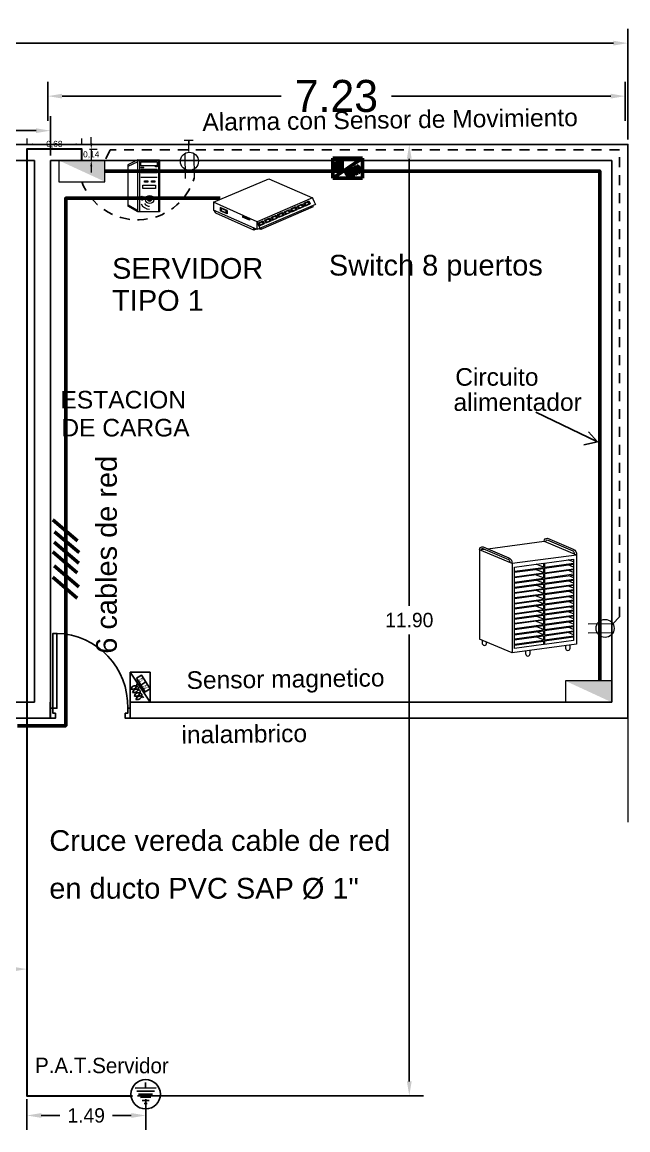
# Model space of a CAD drawing. Header units: metres. Extents: x 643973 to 644410, y 8488260 to 8488397.
# Drawn here: x 644402.24 to 644409.82, y 8488346.51 to 8488360.37 of the extents above; entities that cross this region are included whole.
import ezdxf

# ---------------------------------------------------------------- set-up
doc = ezdxf.new("R2010")
doc.units = ezdxf.units.M
doc.header["$MEASUREMENT"] = 0
doc.linetypes.add('LÍNEAS_OCULTAS2', pattern=[0.1875, 0.125, -0.0625])
for name, color, linetype in [('ACHURADOS', 8, 'Continuous'), ('Cir Cargador Laptop NH-80 3x6mm2', 6, 'LÍNEAS_OCULTAS2'), ('Circ Tomac Nh-80 3x4mm2', 1, 'LÍNEAS_OCULTAS2'), ('Planta', 251, 'Continuous'), ('sensor movimiento', 6, 'Continuous'), ('VANOS', 2, 'Continuous')]:
    doc.layers.add(name, color=color, linetype=linetype)
for name, color, linetype, lineweight in [('ALAYUT MARGEN', 5, 'Continuous', 50), ('Anotaciones - Textos_Pluma_Nº__86', 7, 'Continuous', 20), ('CABLEADO POZO TIERRA', 3, 'Continuous', 30), ('central de alarma', 4, 'Continuous', 53), ('CIRCUITO DE ALIMENTACION', 30, 'Continuous', 50), ('CIRCUITO DE DATOS', 4, 'COMPU_LINE', 50), ('CIRCUITO ELECTRICOS', 7, 'Continuous', 15), ('ESTACION DE CARGA', 66, 'Continuous', 9), ('MUEBLES - PETER', 253, 'Continuous', 5), ('MURO ADOBE', 252, 'Continuous', 25), ('PUERTAS', 24, 'Continuous', 5), ('PUESTA A TIERRA', 3, 'Continuous', 25), ('SERVIDOR', 5, 'Continuous', 13), ('switchs', 44, 'Continuous', 13), ('tomacorriente', 1, 'Continuous', 20)]:
    doc.layers.add(name, color=color, linetype=linetype, lineweight=lineweight)
doc.styles.add('COTAS', font='arial.ttf', dxfattribs={"height": 0.075})
doc.styles.add('style4', font='arial.ttf')
doc.linetypes.add('COMPU_LINE', pattern='A,0.5,-0.1,["R",Standard,S=0.1,R=0,X=-0.05,Y=-0.05],-0.1', length=0.7)
doc.dimstyles.new('julio_75', dxfattribs={"dimscale": 0.75, "dimtxt": 0.075, "dimasz": 0.1, "dimexe": 0.1, "dimexo": 0.1, "dimgap": 0.1, "dimtad": 0, "dimtih": 1, "dimtoh": 1, "dimzin": 1, "dimtxsty": 'COTAS', "dimcen": 0.1, "dimclrd": 256, "dimclre": 256, "dimclrt": 256, "dimaunit": 1, "dimadec": 3, "dimazin": 0, "dimtfac": 1, "dimtix": 1, "dimtmove": 0, "dimatfit": 3, "dimfxl": 0.1, "dimfxlon": 1, "dimlwd": -1, "dimlwe": -1, "dimarcsym": 0})
doc.dimstyles.new('UTILIZAR', dxfattribs={"dimtxt": 0.18, "dimasz": 0.18, "dimexe": 0.18, "dimexo": 0.0625, "dimgap": 0.09, "dimtad": 0, "dimtih": 1, "dimtoh": 1, "dimdec": 4, "dimzin": 0, "dimdsep": 46, "dimtxsty": 'Standard', "dimcen": 0.09, "dimadec": 0, "dimazin": 0, "dimtfac": 1, "dimtdec": 4, "dimtofl": 0, "dimtmove": 0, "dimatfit": 3, "dimfxl": 1, "dimtolj": 1, "dimtzin": 0, "dimarcsym": 0})

# ---------------------------------------------------------------- blocks, each defined once
blk = doc.blocks.new('PUERTA8')
at = {"layer": 'VANOS', "ltscale": 0.5}
for points in [[(0.025, 0.05), (0.025, 0.8), (0.065, 0.8), (0.065, 0.05)], [(0, -0.05), (0, 0.05), (0.025, 0.05), (0.025, 0), (0.05, 0), (0.05, -0.05)], [(0.8, -0.05), (0.8, 0.05), (0.775, 0.05), (0.775, 0), (0.75, 0), (0.75, -0.05)]]:
    blk.add_lwpolyline(points, close=True, dxfattribs=at)
at = {"layer": 'VANOS', "color": 8, "ltscale": 0.5}
blk.add_arc((0.045, 0.07), 0.73, 358.4306, 88.4306, dxfattribs=at)
blk = doc.blocks.new('P-1')
at = {"layer": 'ACHURADOS'}
blk.add_blockref('PUERTA8', (0, 0.05), dxfattribs=at)
blk = doc.blocks.new('SERVIDOR')
at = {"layer": 'SERVIDOR', "color": 152}
for p, q in [((714286.289, 8427256.279), (714286.139, 8427256.202)), ((714286.289, 8427256.25), (714286.139, 8427256.177)), ((714286.139, 8427256.202), (714286.139, 8427255.588)), ((714286.333, 8427256.141), (714286.574, 8427256.141)), ((714286.574, 8427256.084), (714286.333, 8427256.084)), ((714286.333, 8427256.021), (714286.574, 8427256.021)), ((714286.289, 8427255.527), (714286.139, 8427255.608)), ((714286.289, 8427255.508), (714286.139, 8427255.588))]:
    blk.add_line(p, q, dxfattribs=at)
for points in [[(714286.289, 8427256.279), (714286.606, 8427256.279), (714286.606, 8427255.508), (714286.289, 8427255.508)], [(714286.599, 8427256.262), (714286.312, 8427256.262), (714286.312, 8427255.511), (714286.599, 8427255.511)], [(714286.333, 8427256.247), (714286.574, 8427256.247), (714286.574, 8427256.187), (714286.333, 8427256.187)], [(714286.551, 8427256.183), (714286.574, 8427256.183), (714286.574, 8427256.173), (714286.551, 8427256.173)], [(714286.387, 8427255.968), (714286.436, 8427255.968), (714286.436, 8427255.946), (714286.387, 8427255.946)], [(714286.387, 8427255.961), (714286.436, 8427255.961), (714286.436, 8427255.946), (714286.387, 8427255.946)], [(714286.488, 8427255.968), (714286.537, 8427255.968), (714286.537, 8427255.946), (714286.488, 8427255.946)], [(714286.488, 8427255.961), (714286.537, 8427255.961), (714286.537, 8427255.946), (714286.488, 8427255.946)], [(714286.362, 8427255.901), (714286.551, 8427255.901), (714286.551, 8427255.852), (714286.362, 8427255.852)], [(714286.344, 8427255.695), (714286.358, 8427255.695), (714286.358, 8427255.681), (714286.344, 8427255.681)], [(714286.46, 8427255.705), (714286.464, 8427255.705), (714286.464, 8427255.689), (714286.46, 8427255.689)]]:
    blk.add_lwpolyline(points, close=True, dxfattribs=at)
for centre, radius in [((714286.339, 8427256.164), 0.00589), ((714286.353, 8427256.164), 0.00589), ((714286.368, 8427256.164), 0.00589), ((714286.35, 8427255.723), 0.0169), ((714286.462, 8427255.689), 0.0603), ((714286.462, 8427255.689), 0.0275)]:
    blk.add_circle(centre, radius, dxfattribs=at)
for centre, radius, start, end in [((714286.462, 8427255.689), 0.142, 207.063, 269.7869), ((714286.463, 8427255.689), 0.1, 217.3226, 269.0957), ((714286.462, 8427255.689), 0.0101, 126.6773, 53.3227)]:
    blk.add_arc(centre, radius, start, end, dxfattribs=at)
blk = doc.blocks.new('SWICH')
at = {"layer": 'switchs', "color": 5}
for p, q in [((714286.0029, 8427255.2022), (714286.3729, 8427255.3587)), ((714286.3729, 8427255.3587), (714286.6641, 8427255.2324)), ((714286.6641, 8427255.2324), (714286.2943, 8427255.0725)), ((714286.6639, 8427255.2323), (714286.6719, 8427255.2142)), ((714286.677, 8427255.2034), (714286.6682, 8427255.223)), ((714286.2943, 8427255.0725), (714286.0029, 8427255.2022)), ((714286.0029, 8427255.2022), (714286.0029, 8427255.1496)), ((714286.2941, 8427255.0198), (714286.0029, 8427255.1496)), ((714286.0941, 8427255.1469), (714286.0485, 8427255.1673)), ((714286.0485, 8427255.1673), (714286.0485, 8427255.1446)), ((714286.087, 8427255.1464), (714286.0556, 8427255.1603)), ((714286.0556, 8427255.1603), (714286.0556, 8427255.1447)), ((714286.6835, 8427255.1882), (714286.2941, 8427255.0198)), ((714286.6694, 8427255.1715), (714286.3186, 8427255.0198)), ((714286.4753, 8427255.1394), (714286.5102, 8427255.1545)), ((714286.5043, 8427255.1497), (714286.5068, 8427255.1507)), ((714286.5043, 8427255.1497), (714286.5049, 8427255.1484)), ((714286.5049, 8427255.1484), (714286.5073, 8427255.1494)), ((714286.5068, 8427255.1507), (714286.5073, 8427255.1494)), ((714286.5073, 8427255.1511), (714286.5098, 8427255.1521)), ((714286.5073, 8427255.1511), (714286.5079, 8427255.1497)), ((714286.5079, 8427255.1497), (714286.5104, 8427255.1508)), ((714286.5098, 8427255.1521), (714286.5104, 8427255.1508)), ((714286.5102, 8427255.1545), (714286.5186, 8427255.1356)), ((714286.5188, 8427255.1582), (714286.5537, 8427255.1733)), ((714286.5188, 8427255.1582), (714286.5272, 8427255.1393)), ((714286.5272, 8427255.1393), (714286.5621, 8427255.1544)), ((714286.5274, 8427255.1546), (714286.5317, 8427255.1565)), ((714286.5274, 8427255.1546), (714286.5274, 8427255.1546)), ((714286.5274, 8427255.1546), (714286.532, 8427255.1442)), ((714286.5301, 8427255.16), (714286.5433, 8427255.1657)), ((714286.5301, 8427255.16), (714286.5317, 8427255.1565)), ((714286.532, 8427255.1442), (714286.5537, 8427255.1536)), ((714286.5433, 8427255.1657), (714286.5449, 8427255.1622)), ((714286.5449, 8427255.1622), (714286.5491, 8427255.164)), ((714286.5478, 8427255.1685), (714286.5503, 8427255.1696)), ((714286.5478, 8427255.1685), (714286.5484, 8427255.1672)), ((714286.5484, 8427255.1672), (714286.5509, 8427255.1682)), ((714286.5491, 8427255.164), (714286.5537, 8427255.1536)), ((714286.5503, 8427255.1696), (714286.5509, 8427255.1682)), ((714286.5509, 8427255.1699), (714286.5533, 8427255.1709)), ((714286.5509, 8427255.1699), (714286.5514, 8427255.1686)), ((714286.5514, 8427255.1686), (714286.5539, 8427255.1696)), ((714286.5533, 8427255.1709), (714286.5539, 8427255.1696)), ((714286.5537, 8427255.1733), (714286.5621, 8427255.1544)), ((714286.5623, 8427255.1771), (714286.5972, 8427255.1921)), ((714286.5623, 8427255.1771), (714286.5707, 8427255.1581)), ((714286.5707, 8427255.1581), (714286.6056, 8427255.1732)), ((714286.5709, 8427255.1734), (714286.5752, 8427255.1754)), ((714286.5709, 8427255.1734), (714286.5709, 8427255.1734)), ((714286.5709, 8427255.1734), (714286.5755, 8427255.163)), ((714286.5737, 8427255.1788), (714286.5868, 8427255.1845)), ((714286.5737, 8427255.1788), (714286.5752, 8427255.1754)), ((714286.5755, 8427255.163), (714286.5973, 8427255.1724)), ((714286.5868, 8427255.1845), (714286.5884, 8427255.181)), ((714286.5884, 8427255.181), (714286.5926, 8427255.1828)), ((714286.5913, 8427255.1873), (714286.5938, 8427255.1884)), ((714286.5913, 8427255.1873), (714286.5919, 8427255.186)), ((714286.5919, 8427255.186), (714286.5944, 8427255.187)), ((714286.5926, 8427255.1828), (714286.5973, 8427255.1724)), ((714286.5938, 8427255.1884), (714286.5944, 8427255.187)), ((714286.5944, 8427255.1887), (714286.5968, 8427255.1898)), ((714286.5944, 8427255.1887), (714286.595, 8427255.1874)), ((714286.595, 8427255.1874), (714286.5974, 8427255.1884)), ((714286.5968, 8427255.1898), (714286.5974, 8427255.1884)), ((714286.5972, 8427255.1921), (714286.6056, 8427255.1732)), ((714286.6059, 8427255.1959), (714286.6407, 8427255.211)), ((714286.6059, 8427255.1959), (714286.6143, 8427255.1769)), ((714286.6143, 8427255.1769), (714286.6491, 8427255.192)), ((714286.6144, 8427255.1923), (714286.6187, 8427255.1942)), ((714286.6144, 8427255.1923), (714286.6144, 8427255.1923)), ((714286.6144, 8427255.1923), (714286.619, 8427255.1818)), ((714286.6172, 8427255.1976), (714286.6303, 8427255.2033)), ((714286.6172, 8427255.1976), (714286.6187, 8427255.1942)), ((714286.619, 8427255.1818), (714286.6408, 8427255.1912)), ((714286.6303, 8427255.2033), (714286.6319, 8427255.1998)), ((714286.6319, 8427255.1998), (714286.6361, 8427255.2017)), ((714286.6348, 8427255.2061), (714286.6373, 8427255.2072)), ((714286.6348, 8427255.2061), (714286.6354, 8427255.2048)), ((714286.6354, 8427255.2048), (714286.6379, 8427255.2059)), ((714286.6361, 8427255.2017), (714286.6408, 8427255.1912)), ((714286.6373, 8427255.2072), (714286.6379, 8427255.2059)), ((714286.6379, 8427255.2075), (714286.6403, 8427255.2086)), ((714286.6379, 8427255.2075), (714286.6385, 8427255.2062)), ((714286.6385, 8427255.2062), (714286.6409, 8427255.2072)), ((714286.6403, 8427255.2086), (714286.6409, 8427255.2072)), ((714286.6407, 8427255.211), (714286.6491, 8427255.192)), ((714286.6694, 8427255.1715), (714286.6694, 8427255.1821)), ((714286.6719, 8427255.2142), (714286.6834, 8427255.1882)), ((714286.273, 8427255.0163), (714286.0204, 8427255.1289)), ((714286.0941, 8427255.1243), (714286.0485, 8427255.1446)), ((714286.087, 8427255.1308), (714286.0556, 8427255.1447)), ((714286.087, 8427255.1464), (714286.087, 8427255.1308)), ((714286.0941, 8427255.1469), (714286.0941, 8427255.1243)), ((714286.2433, 8427255.0891), (714286.1977, 8427255.1094)), ((714286.1977, 8427255.1094), (714286.1977, 8427255.1026)), ((714286.2433, 8427255.0823), (714286.1977, 8427255.1026)), ((714286.2433, 8427255.0891), (714286.2433, 8427255.0823)), ((714286.3013, 8427255.0642), (714286.3361, 8427255.0792)), ((714286.3302, 8427255.0744), (714286.3327, 8427255.0755)), ((714286.3302, 8427255.0744), (714286.3308, 8427255.0731)), ((714286.3308, 8427255.0731), (714286.3333, 8427255.0741)), ((714286.3327, 8427255.0755), (714286.3333, 8427255.0741)), ((714286.3333, 8427255.0758), (714286.3357, 8427255.0769)), ((714286.3333, 8427255.0758), (714286.3339, 8427255.0745)), ((714286.3339, 8427255.0745), (714286.3363, 8427255.0755)), ((714286.3357, 8427255.0769), (714286.3363, 8427255.0755)), ((714286.3361, 8427255.0792), (714286.3445, 8427255.0603)), ((714286.3448, 8427255.083), (714286.3796, 8427255.0981)), ((714286.3448, 8427255.083), (714286.3532, 8427255.064)), ((714286.3532, 8427255.064), (714286.388, 8427255.0791)), ((714286.3533, 8427255.0794), (714286.3576, 8427255.0813)), ((714286.3533, 8427255.0794), (714286.3533, 8427255.0794)), ((714286.3533, 8427255.0794), (714286.358, 8427255.0689)), ((714286.3561, 8427255.0847), (714286.3693, 8427255.0904)), ((714286.3561, 8427255.0847), (714286.3576, 8427255.0813)), ((714286.358, 8427255.0689), (714286.3797, 8427255.0783)), ((714286.3693, 8427255.0904), (714286.3708, 8427255.0869)), ((714286.3708, 8427255.0869), (714286.3751, 8427255.0888)), ((714286.3738, 8427255.0932), (714286.3762, 8427255.0943)), ((714286.3738, 8427255.0932), (714286.3744, 8427255.0919)), ((714286.3744, 8427255.0919), (714286.3768, 8427255.093)), ((714286.3751, 8427255.0888), (714286.3797, 8427255.0783)), ((714286.3762, 8427255.0943), (714286.3768, 8427255.093)), ((714286.3768, 8427255.0946), (714286.3792, 8427255.0957)), ((714286.3768, 8427255.0946), (714286.3774, 8427255.0933)), ((714286.3774, 8427255.0933), (714286.3798, 8427255.0943)), ((714286.3792, 8427255.0957), (714286.3798, 8427255.0943)), ((714286.3796, 8427255.0981), (714286.388, 8427255.0791)), ((714286.3883, 8427255.1018), (714286.4232, 8427255.1169)), ((714286.3883, 8427255.1018), (714286.3967, 8427255.0829)), ((714286.3967, 8427255.0829), (714286.4316, 8427255.0979)), ((714286.3968, 8427255.0982), (714286.4012, 8427255.1001)), ((714286.3968, 8427255.0982), (714286.3969, 8427255.0982)), ((714286.3968, 8427255.0982), (714286.4015, 8427255.0877)), ((714286.3996, 8427255.1036), (714286.4128, 8427255.1093)), ((714286.3996, 8427255.1036), (714286.4012, 8427255.1001)), ((714286.4015, 8427255.0877), (714286.4232, 8427255.0971)), ((714286.4128, 8427255.1093), (714286.4143, 8427255.1057)), ((714286.4143, 8427255.1057), (714286.4186, 8427255.1076)), ((714286.4173, 8427255.112), (714286.4197, 8427255.1131)), ((714286.4173, 8427255.112), (714286.4179, 8427255.1107)), ((714286.4179, 8427255.1107), (714286.4203, 8427255.1118)), ((714286.4186, 8427255.1076), (714286.4232, 8427255.0971)), ((714286.4197, 8427255.1131), (714286.4203, 8427255.1118)), ((714286.4203, 8427255.1134), (714286.4228, 8427255.1145)), ((714286.4203, 8427255.1134), (714286.4209, 8427255.1121)), ((714286.4209, 8427255.1121), (714286.4233, 8427255.1132)), ((714286.4228, 8427255.1145), (714286.4233, 8427255.1132)), ((714286.4232, 8427255.1169), (714286.4316, 8427255.0979)), ((714286.4318, 8427255.1206), (714286.4667, 8427255.1357)), ((714286.4318, 8427255.1206), (714286.4402, 8427255.1017)), ((714286.4402, 8427255.1017), (714286.4751, 8427255.1168)), ((714286.4403, 8427255.117), (714286.4447, 8427255.1189)), ((714286.4403, 8427255.117), (714286.445, 8427255.1066)), ((714286.4431, 8427255.1224), (714286.4563, 8427255.1281)), ((714286.4431, 8427255.1224), (714286.4447, 8427255.1189)), ((714286.445, 8427255.1066), (714286.4667, 8427255.116)), ((714286.4563, 8427255.1281), (714286.4579, 8427255.1245)), ((714286.4578, 8427255.1246), (714286.4621, 8427255.1264)), ((714286.4608, 8427255.1309), (714286.4632, 8427255.1319)), ((714286.4608, 8427255.1309), (714286.4614, 8427255.1295)), ((714286.4614, 8427255.1295), (714286.4638, 8427255.1306)), ((714286.4621, 8427255.1264), (714286.4667, 8427255.116)), ((714286.4632, 8427255.1319), (714286.4638, 8427255.1306)), ((714286.4638, 8427255.1322), (714286.4663, 8427255.1333)), ((714286.4638, 8427255.1322), (714286.4644, 8427255.1309)), ((714286.4644, 8427255.1309), (714286.4669, 8427255.132)), ((714286.4663, 8427255.1333), (714286.4669, 8427255.132)), ((714286.4667, 8427255.1357), (714286.4751, 8427255.1168)), ((714286.4753, 8427255.1394), (714286.4837, 8427255.1205)), ((714286.4837, 8427255.1205), (714286.5186, 8427255.1356)), ((714286.4839, 8427255.1358), (714286.4882, 8427255.1377)), ((714286.4839, 8427255.1358), (714286.4839, 8427255.1358)), ((714286.4839, 8427255.1358), (714286.4885, 8427255.1254)), ((714286.4866, 8427255.1412), (714286.4998, 8427255.1469)), ((714286.4866, 8427255.1412), (714286.4882, 8427255.1377)), ((714286.4885, 8427255.1254), (714286.5102, 8427255.1348)), ((714286.4998, 8427255.1469), (714286.5014, 8427255.1433)), ((714286.5014, 8427255.1434), (714286.5056, 8427255.1452)), ((714286.5056, 8427255.1452), (714286.5102, 8427255.1348)), ((714286.273, 8427255.0163), (714286.273, 8427255.0292)), ((714286.2877, 8427255.0226), (714286.273, 8427255.0163)), ((714286.2943, 8427255.0199), (714286.2943, 8427255.0725)), ((714286.2943, 8427255.0725), (714286.3023, 8427255.0543)), ((714286.3013, 8427255.0642), (714286.3097, 8427255.0452)), ((714286.3023, 8427255.0543), (714286.3139, 8427255.0284)), ((714286.3186, 8427255.0198), (714286.3065, 8427255.0252)), ((714286.3097, 8427255.0452), (714286.3445, 8427255.0603)), ((714286.3098, 8427255.0605), (714286.3141, 8427255.0625)), ((714286.3098, 8427255.0605), (714286.3098, 8427255.0605)), ((714286.3098, 8427255.0605), (714286.3144, 8427255.0501)), ((714286.3126, 8427255.0659), (714286.3257, 8427255.0716)), ((714286.3126, 8427255.0659), (714286.3141, 8427255.0625)), ((714286.3144, 8427255.0501), (714286.3362, 8427255.0595)), ((714286.3186, 8427255.0198), (714286.3186, 8427255.0304)), ((714286.3257, 8427255.0716), (714286.3273, 8427255.0681)), ((714286.3273, 8427255.0681), (714286.3315, 8427255.0699)), ((714286.3315, 8427255.0699), (714286.3362, 8427255.0595))]:
    blk.add_line(p, q, dxfattribs=at)
blk.add_arc((714285.9748, 8427255.1081), 0.0501, 24.55723, 55.96897, dxfattribs=at)
blk = doc.blocks.new('ESTACION DE CARGA')
at = {"layer": 'ESTACION DE CARGA', "color": 43}
for p, q in [((714284.756, 8427256.356), (714284.756, 8427255.528)), ((714285.348, 8427256.196), (714285.281, 8427256.223)), ((714285.348, 8427256.232), (714285.348, 8427256.193)), ((714285.357, 8427256.234), (714285.357, 8427256.195)), ((714285.357, 8427256.195), (714285.628, 8427256.232)), ((714285.357, 8427256.186), (714285.628, 8427256.223)), ((714285.628, 8427256.244), (714285.578, 8427256.264)), ((714285.628, 8427256.196), (714285.579, 8427256.216)), ((714285.081, 8427256.157), (714285.348, 8427256.193)), ((714285.081, 8427256.148), (714285.348, 8427256.184)), ((714285.081, 8427256.105), (714285.348, 8427256.142)), ((714285.081, 8427256.099), (714285.348, 8427256.136)), ((714285.348, 8427256.145), (714285.275, 8427256.174)), ((714285.348, 8427256.096), (714285.275, 8427256.126)), ((714285.348, 8427256.184), (714285.348, 8427256.142)), ((714285.348, 8427256.136), (714285.348, 8427256.094)), ((714285.357, 8427256.186), (714285.357, 8427256.143)), ((714285.357, 8427256.143), (714285.628, 8427256.181)), ((714285.357, 8427256.137), (714285.628, 8427256.175)), ((714285.357, 8427256.137), (714285.357, 8427256.095)), ((714285.357, 8427256.095), (714285.628, 8427256.133)), ((714285.357, 8427256.086), (714285.628, 8427256.123)), ((714285.628, 8427256.146), (714285.574, 8427256.167)), ((714285.628, 8427256.098), (714285.582, 8427256.117)), ((714285.081, 8427256.057), (714285.348, 8427256.094)), ((714285.081, 8427256.048), (714285.348, 8427256.085)), ((714285.081, 8427256.009), (714285.348, 8427256.046)), ((714285.081, 8427256), (714285.348, 8427256.037)), ((714285.348, 8427256.048), (714285.281, 8427256.076)), ((714285.348, 8427256), (714285.281, 8427256.028)), ((714285.348, 8427256.085), (714285.348, 8427256.046)), ((714285.348, 8427256.037), (714285.348, 8427255.998)), ((714285.357, 8427256.086), (714285.357, 8427256.047)), ((714285.357, 8427256.047), (714285.628, 8427256.084)), ((714285.357, 8427256.038), (714285.628, 8427256.075)), ((714285.357, 8427256.038), (714285.357, 8427255.999)), ((714285.357, 8427255.999), (714285.628, 8427256.036)), ((714285.357, 8427255.993), (714285.628, 8427256.03)), ((714285.628, 8427256.002), (714285.575, 8427256.023)), ((714285.628, 8427256.048), (714285.578, 8427256.069)), ((714285.081, 8427255.961), (714285.348, 8427255.998)), ((714285.081, 8427255.955), (714285.348, 8427255.992)), ((714285.081, 8427255.913), (714285.348, 8427255.95)), ((714285.081, 8427255.904), (714285.348, 8427255.941)), ((714285.348, 8427255.952), (714285.275, 8427255.982)), ((714285.348, 8427255.901), (714285.275, 8427255.931)), ((714285.348, 8427255.992), (714285.348, 8427255.95)), ((714285.348, 8427255.941), (714285.348, 8427255.899)), ((714285.357, 8427255.993), (714285.357, 8427255.951)), ((714285.357, 8427255.951), (714285.628, 8427255.988)), ((714285.357, 8427255.942), (714285.628, 8427255.979)), ((714285.357, 8427255.942), (714285.357, 8427255.9)), ((714285.357, 8427255.9), (714285.628, 8427255.937)), ((714285.357, 8427255.894), (714285.628, 8427255.931)), ((714285.628, 8427255.904), (714285.578, 8427255.924)), ((714285.628, 8427255.953), (714285.58, 8427255.973)), ((714285.081, 8427255.862), (714285.348, 8427255.899)), ((714285.081, 8427255.856), (714285.348, 8427255.893)), ((714285.081, 8427255.818), (714285.348, 8427255.855)), ((714285.081, 8427255.808), (714285.348, 8427255.845)), ((714285.081, 8427255.766), (714285.348, 8427255.803)), ((714285.348, 8427255.806), (714285.277, 8427255.835)), ((714285.348, 8427255.857), (714285.283, 8427255.884)), ((714285.348, 8427255.893), (714285.348, 8427255.855)), ((714285.348, 8427255.845), (714285.348, 8427255.803)), ((714285.357, 8427255.894), (714285.357, 8427255.856)), ((714285.357, 8427255.856), (714285.628, 8427255.894)), ((714285.357, 8427255.846), (714285.628, 8427255.883)), ((714285.357, 8427255.846), (714285.357, 8427255.804)), ((714285.357, 8427255.804), (714285.628, 8427255.841)), ((714285.357, 8427255.798), (714285.628, 8427255.835)), ((714285.628, 8427255.855), (714285.577, 8427255.876)), ((714285.628, 8427255.811), (714285.584, 8427255.829)), ((714285.081, 8427255.76), (714285.348, 8427255.797)), ((714285.081, 8427255.724), (714285.348, 8427255.76)), ((714285.081, 8427255.715), (714285.348, 8427255.751)), ((714285.081, 8427255.676), (714285.348, 8427255.712)), ((714285.081, 8427255.67), (714285.348, 8427255.706)), ((714285.348, 8427255.715), (714285.281, 8427255.742)), ((714285.348, 8427255.763), (714285.286, 8427255.788)), ((714285.348, 8427255.797), (714285.348, 8427255.76)), ((714285.348, 8427255.751), (714285.348, 8427255.712)), ((714285.348, 8427255.706), (714285.348, 8427255.664)), ((714285.357, 8427255.762), (714285.628, 8427255.799)), ((714285.357, 8427255.798), (714285.357, 8427255.762)), ((714285.357, 8427255.753), (714285.628, 8427255.79)), ((714285.357, 8427255.753), (714285.357, 8427255.714)), ((714285.357, 8427255.714), (714285.628, 8427255.751)), ((714285.357, 8427255.708), (714285.628, 8427255.745)), ((714285.357, 8427255.708), (714285.357, 8427255.666)), ((714285.357, 8427255.666), (714285.628, 8427255.703)), ((714285.628, 8427255.716), (714285.574, 8427255.737)), ((714285.628, 8427255.763), (714285.578, 8427255.783)), ((714285.081, 8427255.628), (714285.348, 8427255.664)), ((714285.081, 8427255.619), (714285.348, 8427255.655)), ((714285.081, 8427255.579), (714285.348, 8427255.616)), ((714285.081, 8427255.57), (714285.348, 8427255.607)), ((714285.348, 8427255.667), (714285.275, 8427255.696)), ((714285.348, 8427255.57), (714285.28, 8427255.598)), ((714285.348, 8427255.619), (714285.281, 8427255.646)), ((714285.348, 8427255.655), (714285.348, 8427255.616)), ((714285.348, 8427255.607), (714285.348, 8427255.568)), ((714285.357, 8427255.657), (714285.628, 8427255.694)), ((714285.357, 8427255.657), (714285.357, 8427255.617)), ((714285.357, 8427255.617), (714285.628, 8427255.655)), ((714285.357, 8427255.608), (714285.628, 8427255.646)), ((714285.357, 8427255.608), (714285.357, 8427255.569)), ((714285.357, 8427255.569), (714285.628, 8427255.607)), ((714285.357, 8427255.56), (714285.628, 8427255.598)), ((714285.628, 8427255.617), (714285.576, 8427255.638)), ((714285.628, 8427255.668), (714285.58, 8427255.687)), ((714285.081, 8427255.531), (714285.348, 8427255.568)), ((714285.081, 8427255.522), (714285.348, 8427255.559)), ((714285.081, 8427255.483), (714285.348, 8427255.52)), ((714285.081, 8427255.474), (714285.348, 8427255.511)), ((714285.348, 8427255.522), (714285.281, 8427255.55)), ((714285.348, 8427255.559), (714285.348, 8427255.52)), ((714285.348, 8427255.511), (714285.348, 8427255.478)), ((714285.357, 8427255.56), (714285.357, 8427255.521)), ((714285.357, 8427255.521), (714285.628, 8427255.558)), ((714285.357, 8427255.512), (714285.628, 8427255.549)), ((714285.357, 8427255.512), (714285.357, 8427255.479)), ((714285.628, 8427255.57), (714285.578, 8427255.591))]:
    blk.add_line(p, q, dxfattribs=at)
for points in [[(714284.832, 8427256.367), (714285.354, 8427256.436), (714285.655, 8427256.31)], [(714285.655, 8427256.308), (714285.057, 8427256.229), (714284.756, 8427256.356)], [(714284.771, 8427256.358), (714284.803, 8427256.363)], [(714285.057, 8427256.229), (714285.057, 8427255.401), (714284.756, 8427255.528)], [(714285.655, 8427256.31), (714285.655, 8427255.483), (714285.057, 8427255.401)], [(714285.081, 8427256.196), (714285.348, 8427256.232)], [(714285.357, 8427256.234), (714285.628, 8427256.271), (714285.628, 8427255.516), (714285.357, 8427255.479)], [(714285.348, 8427255.478), (714285.081, 8427255.441), (714285.081, 8427256.196)]]:
    blk.add_lwpolyline(points, dxfattribs=at)
for points in [[(714285.354, 8427256.436, -0.459964), (714285.387, 8427256.463), (714285.625, 8427256.361, -0.327318), (714285.655, 8427256.31, 0.050508)], [(714285.369, 8427256.43, -0.469854), (714285.384, 8427256.448), (714285.622, 8427256.346, -0.211215), (714285.635, 8427256.318, 0.050508)], [(714284.756, 8427256.356, -0.476248), (714284.789, 8427256.385), (714285.027, 8427256.283, -0.337771), (714285.057, 8427256.229, 0.050508)], [(714284.77, 8427256.35, -0.451012), (714284.786, 8427256.37), (714285.024, 8427256.268, -0.231761), (714285.037, 8427256.237, 0.050508)], [(714284.78, 8427255.518), (714284.78, 8427255.494, 0.385871), (714284.801, 8427255.471, 0.392123), (714284.822, 8427255.494), (714284.822, 8427255.501)], [(714285.183, 8427255.418), (714285.183, 8427255.394, 0.385871), (714285.204, 8427255.372, 0.392123), (714285.224, 8427255.394), (714285.224, 8427255.424)], [(714285.553, 8427255.469), (714285.553, 8427255.445, 0.385871), (714285.574, 8427255.423, 0.392123), (714285.595, 8427255.445), (714285.595, 8427255.475)]]:
    blk.add_lwpolyline(points, format="xyb", dxfattribs=at)
blk = doc.blocks.new('TOMACORRIENTE DOBLE')
at = {"layer": 'tomacorriente'}
for p, q in [((697806.719, 8439550.89), (697806.419, 8439550.969)), ((697806.69, 8439550.781), (697806.391, 8439550.86))]:
    blk.add_line(p, q, dxfattribs=at)
blk.add_circle((697806.61, 8439550.86), 0.113, dxfattribs=at)
blk = doc.blocks.new('*D196')
at = {"layer": 'Anotaciones - Textos_Pluma_Nº__86', "color": 0, "lineweight": -2, "transparency": 16777216}
for p, q in [((644365.597, 8488358.901), (644365.597, 8488360.285)), ((644409.821, 8488358.901), (644409.821, 8488360.285)), ((644365.777, 8488360.105), (644386.819, 8488360.105)), ((644409.641, 8488360.105), (644388.599, 8488360.105))]:
    blk.add_line(p, q, dxfattribs=at)
at = {"layer": 'Anotaciones - Textos_Pluma_Nº__86', "color": 0, "transparency": 16777216}
for points in [[(644365.777, 8488360.135), (644365.777, 8488360.075), (644365.597, 8488360.105)], [(644409.641, 8488360.135), (644409.641, 8488360.075), (644409.821, 8488360.105)]]:
    blk.add_solid(points, dxfattribs=at)
at = {"layer": 'Defpoints', "color": 0, "transparency": 16777216}
for p in [(644365.597, 8488360.105), (644365.597, 8488358.838, 0), (644409.821, 8488358.838, 0)]:
    blk.add_point(p, dxfattribs=at)
at = {"layer": 'Anotaciones - Textos_Pluma_Nº__86', "color": 0, "transparency": 16777216, "insert": (644387.709, 8488360.105), "char_height": 0.4, "attachment_point": 5}
blk.add_mtext('\\A1;44.22', dxfattribs=at)
blk = doc.blocks.new('*D201')
at = {"layer": 'Anotaciones - Textos_Pluma_Nº__86', "color": 0, "lineweight": -2, "transparency": 16777216}
for p, q in [((644395.194, 8488358.701), (644395.194, 8488359.19)), ((644402.596, 8488358.701), (644402.596, 8488359.19)), ((644395.374, 8488359.01), (644398.238, 8488359.01)), ((644402.416, 8488359.01), (644399.551, 8488359.01))]:
    blk.add_line(p, q, dxfattribs=at)
at = {"layer": 'Anotaciones - Textos_Pluma_Nº__86', "color": 0, "transparency": 16777216}
for points in [[(644395.374, 8488359.04), (644395.374, 8488358.98), (644395.194, 8488359.01)], [(644402.416, 8488359.04), (644402.416, 8488358.98), (644402.596, 8488359.01)]]:
    blk.add_solid(points, dxfattribs=at)
at = {"layer": 'Defpoints', "color": 0, "transparency": 16777216}
for p in [(644395.194, 8488359.01), (644395.194, 8488358.638, 0), (644402.596, 8488358.638, 0)]:
    blk.add_point(p, dxfattribs=at)
at = {"layer": 'Anotaciones - Textos_Pluma_Nº__86', "color": 0, "transparency": 16777216, "insert": (644398.895, 8488359.01), "char_height": 0.4, "attachment_point": 5}
blk.add_mtext('\\A1;7.40', dxfattribs=at)
blk = doc.blocks.new('*D192')
at = {"layer": 'Anotaciones - Textos_Pluma_Nº__86', "color": 0, "lineweight": -2, "transparency": 16777216}
for p, q in [((644402.562, 8488359.132), (644402.562, 8488359.622)), ((644409.787, 8488359.132), (644409.787, 8488359.622)), ((644402.742, 8488359.442), (644405.484, 8488359.442)), ((644409.607, 8488359.442), (644406.864, 8488359.442))]:
    blk.add_line(p, q, dxfattribs=at)
at = {"layer": 'Anotaciones - Textos_Pluma_Nº__86', "color": 0, "transparency": 16777216}
for points in [[(644402.742, 8488359.472), (644402.742, 8488359.412), (644402.562, 8488359.442)], [(644409.607, 8488359.472), (644409.607, 8488359.412), (644409.787, 8488359.442)]]:
    blk.add_solid(points, dxfattribs=at)
at = {"layer": 'Defpoints', "color": 0, "transparency": 16777216}
for p in [(644402.562, 8488359.442), (644402.562, 8488359.069, 0), (644409.787, 8488359.069, 0)]:
    blk.add_point(p, dxfattribs=at)
at = {"layer": 'Anotaciones - Textos_Pluma_Nº__86', "color": 0, "transparency": 16777216, "insert": (644406.174, 8488359.442), "char_height": 0.4, "attachment_point": 5}
blk.add_mtext('\\A1;7.23', dxfattribs=at)
blk = doc.blocks.new('*D216')
at = {"layer": 'Anotaciones - Textos_Pluma_Nº__86', "color": 0, "lineweight": -2, "transparency": 16777216}
for p, q in [((644402.301, 8488346.891), (644402.301, 8488346.508)), ((644403.788, 8488346.891), (644403.788, 8488346.508)), ((644402.481, 8488346.688), (644402.714, 8488346.688)), ((644403.608, 8488346.688), (644403.374, 8488346.688))]:
    blk.add_line(p, q, dxfattribs=at)
at = {"layer": 'Anotaciones - Textos_Pluma_Nº__86', "color": 0, "transparency": 16777216}
for points in [[(644402.481, 8488346.718), (644402.481, 8488346.658), (644402.301, 8488346.688)], [(644403.608, 8488346.718), (644403.608, 8488346.658), (644403.788, 8488346.688)]]:
    blk.add_solid(points, dxfattribs=at)
at = {"layer": 'Defpoints', "color": 0, "transparency": 16777216}
for p in [(644402.301, 8488346.954, 0), (644403.788, 8488346.954, 0), (644402.301, 8488346.688)]:
    blk.add_point(p, dxfattribs=at)
at = {"layer": 'Anotaciones - Textos_Pluma_Nº__86', "color": 0, "transparency": 16777216, "insert": (644403.044, 8488346.688), "char_height": 0.18, "attachment_point": 5}
blk.add_mtext('\\A1;1.49', dxfattribs=at)
blk = doc.blocks.new('*D219')
at = {"layer": 'Anotaciones - Textos_Pluma_Nº__86', "transparency": 16777216}
for p, q in [((644402.304, 8488358.838), (644402.304, 8488358.913)), ((644402.379, 8488358.838), (644402.474, 8488358.838)), ((644402.914, 8488358.838), (644402.819, 8488358.838)), ((644402.989, 8488358.838), (644402.989, 8488358.913))]:
    blk.add_line(p, q, dxfattribs=at)
for points in [[(644402.379, 8488358.851), (644402.379, 8488358.826), (644402.304, 8488358.838)], [(644402.914, 8488358.851), (644402.914, 8488358.826), (644402.989, 8488358.838)]]:
    blk.add_solid(points, dxfattribs=at)
at = {"layer": 'Defpoints', "color": 0, "transparency": 16777216}
for p in [(644402.989, 8488358.838), (644402.304, 8488358.777, 0), (644402.989, 8488358.777, 0)]:
    blk.add_point(p, dxfattribs=at)
at = {"layer": 'Anotaciones - Textos_Pluma_Nº__86', "transparency": 16777216, "insert": (644402.646, 8488358.838), "char_height": 0.075, "attachment_point": 5, "style": 'COTAS'}
blk.add_mtext('0,68', dxfattribs=at)
blk = doc.blocks.new('*D220')
at = {"layer": 'Anotaciones - Textos_Pluma_Nº__86', "transparency": 16777216}
for p, q in [((644403.107, 8488358.852), (644403.107, 8488358.927)), ((644403.085, 8488358.777), (644403.182, 8488358.777)), ((644403.107, 8488358.777), (644403.107, 8488358.638)), ((644403.085, 8488358.638), (644403.182, 8488358.638)), ((644403.107, 8488358.563), (644403.107, 8488358.488))]:
    blk.add_line(p, q, dxfattribs=at)
for points in [[(644403.095, 8488358.852), (644403.12, 8488358.852), (644403.107, 8488358.777)], [(644403.095, 8488358.563), (644403.12, 8488358.563), (644403.107, 8488358.638)]]:
    blk.add_solid(points, dxfattribs=at)
at = {"layer": 'Defpoints', "color": 0, "transparency": 16777216}
for p in [(644403.01, 8488358.777, 0), (644403.01, 8488358.638, 0), (644403.107, 8488358.638)]:
    blk.add_point(p, dxfattribs=at)
at = {"layer": 'Anotaciones - Textos_Pluma_Nº__86', "transparency": 16777216, "insert": (644403.107, 8488358.707), "char_height": 0.075, "attachment_point": 5, "style": 'COTAS'}
blk.add_mtext('0,14', dxfattribs=at)
blk = doc.blocks.new('*D221')
at = {"layer": 'Anotaciones - Textos_Pluma_Nº__86', "color": 0, "lineweight": -2, "transparency": 16777216}
for p, q in [((644403.686, 8488358.838), (644407.266, 8488358.838)), ((644407.086, 8488358.658), (644407.086, 8488353.066)), ((644407.086, 8488347.114), (644407.086, 8488352.706)), ((644403.686, 8488346.934), (644407.266, 8488346.934))]:
    blk.add_line(p, q, dxfattribs=at)
at = {"layer": 'Anotaciones - Textos_Pluma_Nº__86', "color": 0, "transparency": 16777216}
for points in [[(644407.056, 8488358.658), (644407.116, 8488358.658), (644407.086, 8488358.838)], [(644407.056, 8488347.114), (644407.116, 8488347.114), (644407.086, 8488346.934)]]:
    blk.add_solid(points, dxfattribs=at)
at = {"layer": 'Defpoints', "color": 0, "transparency": 16777216}
for p in [(644403.623, 8488358.838), (644407.086, 8488358.838), (644403.623, 8488346.934)]:
    blk.add_point(p, dxfattribs=at)
at = {"layer": 'Anotaciones - Textos_Pluma_Nº__86', "color": 0, "transparency": 16777216, "insert": (644407.086, 8488352.886), "char_height": 0.18, "attachment_point": 5}
blk.add_mtext('\\A1;11.90', dxfattribs=at)
blk = doc.blocks.new('*D217')
at = {"layer": 'ALAYUT MARGEN', "color": 0, "lineweight": -2, "transparency": 16777216}
for p, q in [((644397.474, 8488348.22), (644397.474, 8488348.699)), ((644402.303, 8488348.22), (644402.303, 8488348.699)), ((644397.654, 8488348.519), (644399.348, 8488348.519)), ((644402.123, 8488348.519), (644400.428, 8488348.519))]:
    blk.add_line(p, q, dxfattribs=at)
at = {"layer": 'ALAYUT MARGEN', "color": 0, "transparency": 16777216}
for points in [[(644397.654, 8488348.549), (644397.654, 8488348.489), (644397.474, 8488348.519)], [(644402.123, 8488348.549), (644402.123, 8488348.489), (644402.303, 8488348.519)]]:
    blk.add_solid(points, dxfattribs=at)
at = {"layer": 'Defpoints', "color": 0, "transparency": 16777216}
for p in [(644402.303, 8488348.519), (644397.474, 8488348.157), (644402.303, 8488348.157, 0)]:
    blk.add_point(p, dxfattribs=at)
at = {"layer": 'ALAYUT MARGEN', "color": 0, "transparency": 16777216, "insert": (644399.888, 8488348.519), "char_height": 0.18, "attachment_point": 5}
blk.add_mtext('\\A1;4.8285', dxfattribs=at)

msp = doc.modelspace()

# ---------------------------------------------------------------- hatches: boundary and pattern name
at = {"layer": 'CIRCUITO ELECTRICOS'}
h = msp.add_hatch(color=10, dxfattribs=at)
h.dxf.hatch_style = 1
h.paths.add_polyline_path([(644403.27792, 8488358.37153), (644403.27792, 8488358.63801), (644402.69967, 8488358.63801)])
h = msp.add_hatch(color=0, dxfattribs=at)
h.dxf.hatch_style = 1
h.paths.add_polyline_path([(644409.61954, 8488351.85801), (644409.61954, 8488352.12448), (644409.04128, 8488352.12448)])

# ---------------------------------------------------------------- linework, layer by layer
msp.add_line((644403.72688, 8488352.07392), (644403.78855, 8488352.113))
at = {"layer": 'Anotaciones - Textos_Pluma_Nº__86'}
msp.add_line((644402.30258, 8488348.30247, 0), (644402.30258, 8488347.91924, 0), dxfattribs=at)
at = {"layer": 'CABLEADO POZO TIERRA'}
msp.add_lwpolyline([(644402.9888, 8488358.63801), (644402.9888, 8488358.77681), (644402.30113, 8488358.77681), (644402.30113, 8488346.93372), (644403.62311, 8488346.93372)], dxfattribs=at)
at = {"layer": 'central de alarma'}
for p, q in [((644406.12759, 8488358.41749), (644406.12759, 8488358.66749)), ((644406.50259, 8488358.66749), (644406.12759, 8488358.41749)), ((644406.50259, 8488358.66749), (644406.12759, 8488358.66749)), ((644406.50259, 8488358.66749), (644406.50259, 8488358.41749)), ((644406.16342, 8488358.53033), (644406.16342, 8488358.61458)), ((644406.16342, 8488358.61458), (644406.20342, 8488358.61458)), ((644406.16342, 8488358.53033), (644406.20342, 8488358.53033)), ((644406.20342, 8488358.61458), (644406.24808, 8488358.64743)), ((644406.20342, 8488358.61458), (644406.20342, 8488358.53033)), ((644406.20354, 8488358.53034), (644406.24808, 8488358.49868)), ((644406.24808, 8488358.49868), (644406.24808, 8488358.64743)), ((644406.50259, 8488358.41749), (644406.12759, 8488358.41749))]:
    msp.add_line(p, q, dxfattribs=at)
for centre, radius, start, end in [((644406.39333, 8488358.51425), 0.05813, 163.889886, 280.422831), ((644406.32627, 8488358.47817), 0.0534, 308.097065, 77.880313), ((644406.43881, 8488358.53585), 0.05813, 163.889886, 277.299952), ((644406.37175, 8488358.49976), 0.0534, 306.939631, 77.880313), ((644406.4803, 8488358.5563), 0.05813, 163.889886, 277.299952), ((644406.41325, 8488358.52022), 0.0534, 308.097065, 77.880313), ((644406.35184, 8488358.4938), 0.05813, 163.889886, 277.299952), ((644406.28478, 8488358.45771), 0.0534, 306.939631, 77.880313)]:
    msp.add_arc(centre, radius, start, end, dxfattribs=at)
at = {"layer": 'Cir Cargador Laptop NH-80 3x6mm2', "linetype": 'LÍNEAS_OCULTAS2'}
for p, q in [((644403.34202, 8488358.77029, 0), (644403.27792, 8488358.63801)), ((644409.71696, 8488352.9274, 0), (644409.63306, 8488352.84064, 0))]:
    msp.add_line(p, q, dxfattribs=at)
at = {"layer": 'Cir Cargador Laptop NH-80 3x6mm2', "linetype": 'LÍNEAS_OCULTAS2', "elevation": 0}
msp.add_lwpolyline([(644409.71696, 8488358.77029), (644403.34202, 8488358.77029)], dxfattribs=at)
at = {"layer": 'Cir Cargador Laptop NH-80 3x6mm2', "linetype": 'LÍNEAS_OCULTAS2'}
msp.add_lwpolyline([(644409.71696, 8488352.9274), (644409.71696, 8488358.77029)], dxfattribs=at)
at = {"layer": 'Circ Tomac Nh-80 3x4mm2'}
msp.add_arc((644403.68445, 8488358.63967), 0.74554, 201.079153, 342.506305, dxfattribs=at)
at = {"layer": 'CIRCUITO DE ALIMENTACION'}
msp.add_lwpolyline([(644409.4692, 8488352.12448), (644409.4692, 8488358.50402), (644403.27792, 8488358.50477)], dxfattribs=at)
at = {"layer": 'CIRCUITO DE DATOS'}
for p, q in [((644402.62842, 8488354.1408), (644402.93565, 8488353.8787)), ((644402.62842, 8488354.1408), (644402.93565, 8488353.8787)), ((644402.64783, 8488353.99233), (644402.95506, 8488353.73023)), ((644402.64783, 8488353.99233), (644402.95506, 8488353.73023)), ((644402.64279, 8488353.86115), (644402.95002, 8488353.59905)), ((644402.64279, 8488353.86115), (644402.95002, 8488353.59905)), ((644402.62538, 8488353.74052), (644402.93261, 8488353.47842)), ((644402.62538, 8488353.74052), (644402.93261, 8488353.47842)), ((644402.64514, 8488353.56323), (644402.95237, 8488353.30113)), ((644402.64514, 8488353.56323), (644402.95237, 8488353.30113)), ((644402.62541, 8488353.42319), (644402.93265, 8488353.16109)), ((644402.62541, 8488353.42319), (644402.93265, 8488353.16109))]:
    msp.add_line(p, q, dxfattribs=at)
msp.add_lwpolyline([(644404.72088, 8488358.16492), (644402.78841, 8488358.16492), (644402.78841, 8488351.56404), (644402.1833, 8488351.56404)], dxfattribs=at)
at = {"layer": 'CIRCUITO ELECTRICOS', "color": 10}
msp.add_lwpolyline([(644403.27792, 8488358.63801), (644402.69967, 8488358.63801), (644402.69967, 8488358.37153), (644403.27792, 8488358.37153)], close=True, dxfattribs=at)
at = {"layer": 'CIRCUITO ELECTRICOS', "color": 0}
msp.add_lwpolyline([(644409.61954, 8488352.12448), (644409.04128, 8488352.12448), (644409.04128, 8488351.85801), (644409.61954, 8488351.85801)], close=True, dxfattribs=at)
at = {"layer": 'MUEBLES - PETER', "color": 250, "lineweight": 5}
msp.add_line((644409.8205, 8488351.65801), (644409.8205, 8488350.35801), dxfattribs=at)
at = {"layer": 'MURO ADOBE'}
for points in [[(644409.8205, 8488358.63801), (644409.8205, 8488358.83801), (644380.1955, 8488358.83801)], [(644409.6205, 8488351.65801), (644409.8205, 8488351.65801), (644409.8205, 8488358.83801)], [(644402.3955, 8488358.63801), (644395.19371, 8488358.63801)], [(644402.3955, 8488358.63801), (644402.3955, 8488351.85801)], [(644402.3955, 8488351.65801), (644402.5955, 8488351.65801), (644402.5955, 8488358.63801)], [(644409.6205, 8488358.63801), (644402.5955, 8488358.63801)], [(644409.6205, 8488351.85801), (644409.6205, 8488358.63801)], [(644396.19352, 8488351.85801), (644396.19352, 8488351.65801), (644402.59281, 8488351.65801), (644402.59281, 8488351.85801)], [(644402.3955, 8488351.85801), (644396.19352, 8488351.85801)], [(644403.59531, 8488351.85801), (644403.59531, 8488351.65801), (644409.8205, 8488351.65801), (644409.8205, 8488351.85801)], [(644409.6205, 8488351.85801), (644403.59531, 8488351.85801)], [(644409.42051, 8488351.65801), (644409.6205, 8488351.65801)]]:
    msp.add_lwpolyline(points, dxfattribs=at)
at = {"layer": 'Planta'}
for p, q in [((644408.66807, 8488355.48688), (644409.44119, 8488355.11795)), ((644409.32715, 8488355.24332), (644409.44119, 8488355.11795)), ((644409.44119, 8488355.11795), (644409.27102, 8488355.07741))]:
    msp.add_line(p, q, dxfattribs=at)
at = {"layer": 'PUESTA A TIERRA'}
for p, q in [((644403.78764, 8488347.03167), (644403.78757, 8488347.09961)), ((644403.8976, 8488346.99288), (644403.67775, 8488346.99266)), ((644403.70024, 8488346.95379), (644403.87519, 8488346.95396)), ((644403.72273, 8488346.91492), (644403.85277, 8488346.91505)), ((644403.74523, 8488346.87605), (644403.83035, 8488346.87613)), ((644403.76772, 8488346.83718), (644403.80794, 8488346.83722))]:
    msp.add_line(p, q, dxfattribs=at)
msp.add_lwpolyline([(644403.65525, 8488347.03153), (644403.92002, 8488347.0318)], dxfattribs=at)
msp.add_circle((644403.78771, 8488346.95388), 0.18391, dxfattribs=at)
at = {"layer": 'sensor movimiento'}
for p, q in [((644403.59531, 8488351.85801), (644403.59531, 8488352.23301)), ((644403.59531, 8488352.23301), (644403.84531, 8488352.23301)), ((644403.59531, 8488352.23301), (644403.84531, 8488351.85801)), ((644403.84531, 8488352.23301), (644403.84531, 8488351.85801)), ((644403.84531, 8488351.85801), (644403.59531, 8488351.85801))]:
    msp.add_line(p, q, dxfattribs=at)
msp.add_lwpolyline([(644403.67245, 8488352.15979), (644403.78131, 8488351.98805), (644403.84298, 8488352.02713), (644403.73412, 8488352.19887)], close=True, dxfattribs=at)
for centre, radius, start, end in [((644403.62028, 8488352.0788), 0.05813, 253.889886, 10.422831), ((644403.65636, 8488352.01175), 0.0534, 38.097065, 167.880313), ((644403.64073, 8488352.03731), 0.05813, 253.889886, 7.299953), ((644403.67681, 8488351.97025), 0.0534, 36.939631, 167.880313), ((644403.66233, 8488351.99183), 0.05813, 253.889886, 10.422831), ((644403.69841, 8488351.92477), 0.0534, 38.097065, 167.880313), ((644403.68278, 8488351.95034), 0.05813, 253.889886, 7.299953), ((644403.71886, 8488351.88328), 0.0534, 36.939631, 167.880313)]:
    msp.add_arc(centre, radius, start, end, dxfattribs=at)

# ---------------------------------------------------------------- block references
at = {"layer": 'CIRCUITO ELECTRICOS', "color": 0}
for name, p, xscale, yscale, zscale in [('SERVIDOR', (41724.63534, 1377861.1611, 0), 0.8437499999999998, 0.8437499999999998, 0.8437499999999998), ('SWICH', (-694881.62059, -7312745.38998, 0), 1.875, 1.875, 1.875), ('ESTACION DE CARGA', (-319876.45573, -2888442.31562, 0), 1.35, 1.35, 1.35)]:
    msp.add_blockref(name, p, dxfattribs=dict(at, xscale=xscale, yscale=yscale, zscale=zscale))
at = {"layer": 'Planta'}
for p, rotation in [((8951149.93123, 10134848.95007, 0), 105.9379820875016), ((2246386.70331, 172907.99959), 15.63111399902984)]:
    msp.add_blockref('TOMACORRIENTE DOBLE', p, dxfattribs=dict(at, rotation=rotation))
at = {"layer": 'PUERTAS', "xscale": 1.249756712422823, "yscale": 1.249756712422823, "zscale": 1.249756712422823}
msp.add_blockref('P-1', (644402.5955, 8488351.65801), dxfattribs=at)

# ---------------------------------------------------------------- texts
at = {"layer": 'Planta', "color": 0, "style": 'style4'}
for s, height, rotation, p in [('Alarma con Sensor de Movimiento', 0.22, 0.730814, (644404.49915, 8488359.00749, 0)), ('SERVIDOR', 0.2592, 0, (644403.36821, 8488357.15702)), ('Switch 8 puertos', 0.2592, 0, (644406.07999, 8488357.19713)), ('TIPO 1', 0.2592, 0, (644403.36821, 8488356.75582)), ('Circuito ', 0.22, 0, (644407.66115, 8488355.81876)), ('ESTACION', 0.22, 0, (644402.72206, 8488355.53397)), ('alimentador', 0.22, 0, (644407.63887, 8488355.50386)), ('DE CARGA', 0.22, 0, (644402.73302, 8488355.18383)), ('6 cables de red', 0.2592, 90, (644403.42685, 8488352.46574)), ('Sensor magnetico', 0.22, 0.737736, (644404.30079, 8488352.02471)), ('inalambrico', 0.22, 0.730814, (644404.23709, 8488351.34111)), ('Cruce vereda cable de red', 0.2592, 0, (644402.58244, 8488349.99853)), ('en ducto PVC SAP Ø 1"', 0.2592, 0, (644402.58244, 8488349.40115))]:
    msp.add_text(s, height=height, rotation=rotation, dxfattribs=at).set_placement(p)
at = {"layer": 'PUESTA A TIERRA', "insert": (644404.07696, 8488347.40741), "char_height": 0.1924228, "attachment_point": 3, "rotation": 359.859818}
msp.add_mtext_dynamic_manual_height_columns('P.A.T.Servidor', width=1.4961474, gutter_width=12.5, heights=[0], dxfattribs=at)
at = {"layer": 'sensor movimiento', "char_height": 0.04787, "attachment_point": 1, "rotation": 119.809331}
for s, insert in [('S', (644403.72172, 8488352.1069)), ('N', (644403.77549, 8488352.01742))]:
    msp.add_mtext_dynamic_manual_height_columns(s, width=0.1042609, gutter_width=12.5, heights=[0], dxfattribs=dict(at, insert=insert))
at = {"layer": 'tomacorriente', "insert": (644404.32787, 8488358.89653), "char_height": 0.14803, "width": 1.3807297, "attachment_point": 2, "rotation": 358.991763, "style": 'style4'}
msp.add_mtext('T', dxfattribs=at)

# ---------------------------------------------------------------- dimensions: what is measured, and where the dimension line sits
at = {"layer": 'ALAYUT MARGEN'}
dim = msp.add_aligned_dim(p1=(644397.47405, 8488348.15736), p2=(644402.30258, 8488348.15736, 0), distance=0.36183, dimstyle='UTILIZAR', dxfattribs=at)
dim.commit()
dim.dimension.update_dxf_attribs({"geometry": '*D217', "text_midpoint": (644399.88832, 8488348.51919)})
at = {"layer": 'Anotaciones - Textos_Pluma_Nº__86'}
for base, p1, p2, angle, override, picture, middle in [((644365.5973, 8488360.10523, 0), (644409.8205, 8488358.83801), (644365.5973, 8488358.83801), 0, {"dimtxt": 0.4, "dimtih": 0, "dimdec": 2}, '*D196', (644387.7089, 8488360.10523, 0)), ((644402.5616168051, 8488359.4416538011, -0.0000000132), (644409.7866168057, 8488359.0692499299), (644402.5616168051, 8488359.0692499187), 0.0000001067, {"dimtxt": 0.4, "dimtih": 0, "dimdec": 2}, '*D192', (644406.1741168054, 8488359.4416538011, -0.0000000132)), ((644395.19371, 8488359.01041, 0), (644402.5955, 8488358.63801), (644395.19371, 8488358.63801), 0, {"dimtxt": 0.4, "dimtih": 0, "dimdec": 2}, '*D201', (644398.89461, 8488359.01041, 0)), ((644402.30113, 8488346.68815, 0), (644403.78771, 8488346.95388), (644402.30113, 8488346.95388), 0, {"dimdec": 2}, '*D216', (644403.04442, 8488346.68815, 0))]:
    dim = msp.add_linear_dim(base=base, p1=p1, p2=p2, angle=angle, dimstyle='UTILIZAR', override=override, dxfattribs=at)
    dim.commit()
    dim.dimension.update_dxf_attribs({"geometry": picture, "text_midpoint": middle})
for base, p1, p2, angle, picture, middle in [((644402.9888, 8488358.83801, 0), (644402.30386, 8488358.77681), (644402.9888, 8488358.77681), 0, '*D219', (644402.64633, 8488358.83801, 0)), ((644403.10742, 8488358.63801, 0), (644403.01047, 8488358.77681), (644403.01047, 8488358.63801), 90, '*D220', (644403.10742, 8488358.70741, 0))]:
    dim = msp.add_linear_dim(base=base, p1=p1, p2=p2, angle=angle, dimstyle='julio_75', dxfattribs=at)
    dim.commit()
    dim.dimension.update_dxf_attribs({"geometry": picture, "text_midpoint": middle})
dim = msp.add_aligned_dim(p1=(644403.62311, 8488346.93372), p2=(644403.62311, 8488358.83801), distance=-3.46299, dimstyle='UTILIZAR', override={"dimdec": 2}, dxfattribs=at)
dim.commit()
dim.dimension.update_dxf_attribs({"geometry": '*D221', "text_midpoint": (644407.08611, 8488352.88586)})

doc.saveas('drawing.dxf')
